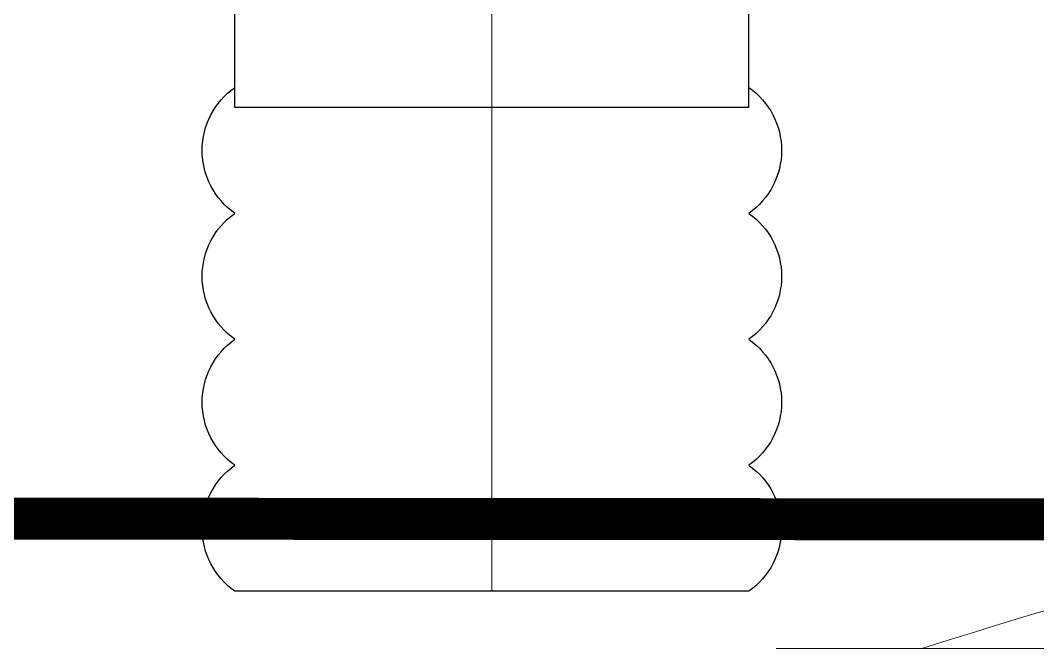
# Model space of a CAD drawing. Header units: inches. Extents: x 10153 to 11620, y 22178 to 23140.
# Drawn here: x 11434.94 to 11447.06, y 22639.85 to 22647.34 of the extents above; entities that cross this region are included whole.
import ezdxf

# ---------------------------------------------------------------- set-up
doc = ezdxf.new("R2010")
doc.units = ezdxf.units.IN
doc.header["$MEASUREMENT"] = 0
doc.linetypes.add('CENTER', pattern=[50.8, 31.75, -6.35, 6.35, -6.35])
doc.linetypes.add('DASHDOT', pattern=[25.4, 12.7, -6.35, 0, -6.35])
for name, color, linetype, lineweight in [('31 Equipment', 7, 'Continuous', 9), ('61 Revision Cloud', 1, 'Continuous', 9), ('中心线', 1, 'CENTER', 9), ('楼板负筋文字', 7, 'Continuous', 18), ('粗实线', 7, 'Continuous', 30)]:
    doc.layers.add(name, color=color, linetype=linetype, lineweight=lineweight)
doc.layers.add('MATERIEL-DIVERS', color=7, linetype='Continuous')

# ---------------------------------------------------------------- blocks, each defined once
blk = doc.blocks.new('APV-TNK-LIQUIV-1')
at = {"layer": '31 Equipment'}
blk.add_line((16.2236, 54.252), (-16.2236, 54.252), dxfattribs=at)
blk.add_arc((0.5, 9.1426), 47.3825, 72.18047, 107.81953, dxfattribs=at)
blk = doc.blocks.new('A$C61F0714E')
at = {"layer": '粗实线'}
for p, q in [((-102, -369), (-102, -319)), ((102, -369), (102, -319)), ((-102, -369), (102, -369))]:
    blk.add_line(p, q, dxfattribs=at)
blk = doc.blocks.new('A$C49F451C1')
at = {"layer": '粗实线'}
blk.add_line((-102, -609), (102, -609), dxfattribs=at)
for points in [[(-102, -409, 0.520567), (-102, -459, 0.520567), (-102, -509, 0.520567), (-102, -559, 0.520567), (-102, -609, 0.520567)], [(102, -609, 0.520567), (102, -559, 0.520567), (102, -509, 0.520567), (102, -459, 0.520567), (102, -409, 0.520567)]]:
    blk.add_lwpolyline(points, format="xyb", dxfattribs=at)
at = {"layer": '楼板负筋文字', "color": 1}
blk.add_blockref('A$C61F0714E', (0, -48), dxfattribs=at)
blk = doc.blocks.new('A$C66546700')
at = {"layer": '中心线', "ltscale": 20}
blk.add_line((-8.27, -1562.40287), (-8.27, -691.65811), dxfattribs=at)
at = {"layer": '楼板负筋文字', "color": 1}
blk.add_blockref('A$C49F451C1', (-8.27, -953.40287), dxfattribs=at)
blk = doc.blocks.new('A$C65C80DE7')
at = {"layer": '楼板负筋文字', "color": 1}
blk.add_blockref('A$C66546700', (1351.53, 1562.4), dxfattribs=at)

msp = doc.modelspace()

# ---------------------------------------------------------------- linework, layer by layer
at = {"layer": 'MATERIEL-DIVERS', "linetype": 'DASHDOT', "const_width": 0.5}
msp.add_lwpolyline([(11406.896, 22772.648), (11467.22, 22772.607), (11467.053, 22641.381), (11406.896, 22641.421)], close=True, dxfattribs=at)

# ---------------------------------------------------------------- block references
at = {"layer": '61 Revision Cloud', "xscale": -0.03, "yscale": 0.03, "zscale": 0.03}
msp.add_blockref('A$C65C80DE7', (11480.858, 22640.539), dxfattribs=at)
at = {"layer": 'MATERIEL-DIVERS', "xscale": -1.416666666666628, "yscale": 1.416666666666628, "zscale": 1.416666666666628}
msp.add_blockref('APV-TNK-LIQUIV-1', (11466.93, 22562.997), dxfattribs=at)

doc.saveas('drawing.dxf')
